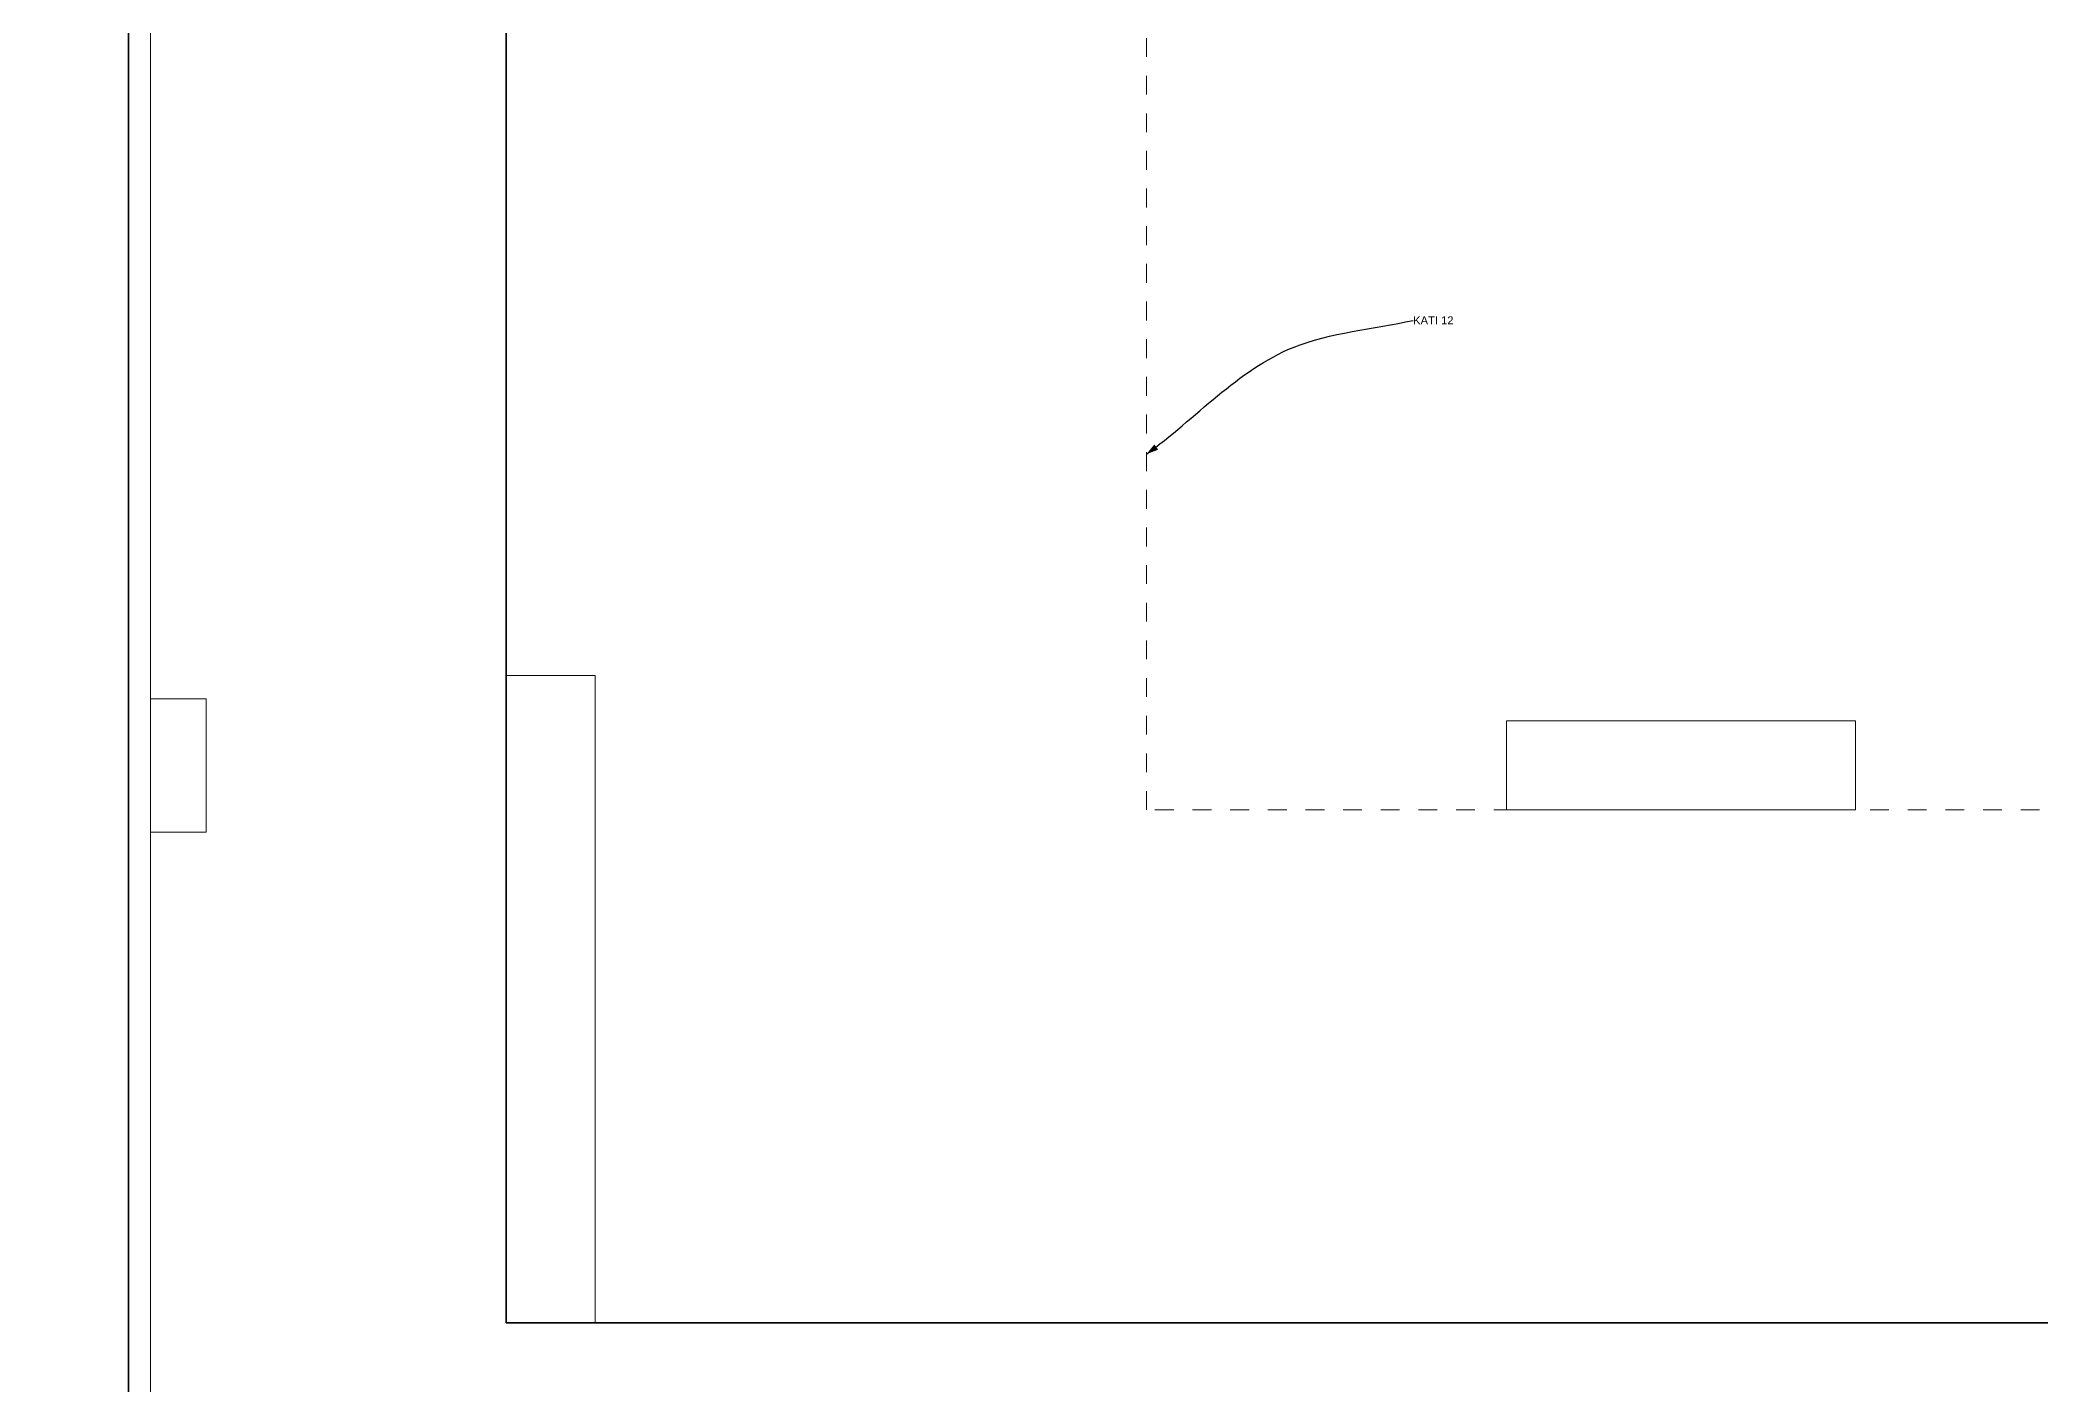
# Model space of a CAD drawing. Header units: millimetres. Extents: x 183280 to 521041, y -188189 to -122473.
# Drawn here: x 199714 to 208716, y -177771 to -171723 of the extents above; entities that cross this region are included whole.
import ezdxf

# ---------------------------------------------------------------- set-up
doc = ezdxf.new("R2010")
doc.units = ezdxf.units.MM
doc.header["$MEASUREMENT"] = 0
doc.linetypes.add('Small Dashed', pattern=[169.333333, 84.666667, -84.666667])
for name, color, linetype, lineweight, true_color in [('A - Bodrum -2 poliline_Pen_No__91', 171, 'Continuous', 13, 0xaaaaff), ('A - Kati 1 polyline_Pen_No__104', 7, 'Continuous', 13, 0x96e196), ('A - Kati 12 polyline_Pen_No__108', 7, 'Continuous', 13, 0xfd8379), ('A - Themeli_Pen_No__25', 7, 'Continuous', 35, 0x40a5ff), ('Annotation - Label_Pen_No__108', 7, 'Continuous', 13, 0xfd8379), ('Annotation - Label_Pen_No__85', 7, 'Continuous', 20, 0x80c2ff)]:
    doc.layers.add(name, color=color, linetype=linetype, lineweight=lineweight, true_color=true_color)
for name, color, linetype, lineweight in [('A - Kati karakteristik polyline_Pen_No__38', 30, 'Continuous', 35), ('A - Perdhesa polyline_Pen_No__6', 5, 'Continuous', 35), ('A - Shtyllat_Pen_No__20', 1, 'Continuous', 0)]:
    doc.layers.add(name, color=color, linetype=linetype, lineweight=lineweight)
doc.layers.add('A - Shtyllat', color=7, linetype='Continuous')
doc.styles.add('GENERATED_STYLE_1', font='arial.ttf')
doc.dimstyles.new('GENERATED_STYLE__1', dxfattribs={"dimtxt": 0.18, "dimasz": 54.72, "dimexe": 0.18, "dimexo": 0.0625, "dimgap": 0, "dimtad": 0, "dimtih": 1, "dimtoh": 1, "dimdec": 4, "dimzin": 0, "dimdsep": 46, "dimcen": 0.09, "dimadec": 0, "dimazin": 0, "dimtfac": 1, "dimtdec": 4, "dimtmove": 0, "dimatfit": 3, "dimldrblk": 'ARROWHEAD_5', "dimfxl": 0, "dimtolj": 1, "dimtzin": 0, "dimarcsym": 0})

# ---------------------------------------------------------------- blocks, each defined once
blk = doc.blocks.new('Column_41', base_point=(202011.1, -176036.2))
at = {"layer": 'A - Shtyllat_Pen_No__20', "color": 1, "linetype": 'Continuous', "lineweight": 0, "flags": 128}
blk.add_lwpolyline([(202211.1, -174581.2), (201811.1, -174581.2), (201811.1, -177491.2), (202211.1, -177491.2)], close=True, dxfattribs=at)
blk = doc.blocks.new('Column_42', base_point=(207096.1, -174984.9))
at = {"layer": 'A - Shtyllat_Pen_No__20', "color": 1, "linetype": 'Continuous', "lineweight": 0, "flags": 128}
blk.add_lwpolyline([(207881.1, -175184.9), (207881.1, -174784.9), (206311.1, -174784.9), (206311.1, -175184.9)], close=True, dxfattribs=at)
blk = doc.blocks.new('Column_59', base_point=(200336.1, -174984.9))
at = {"layer": 'A - Shtyllat_Pen_No__20', "color": 1, "linetype": 'Continuous', "lineweight": 0, "flags": 128}
blk.add_lwpolyline([(200211.1, -174684.9), (200211.1, -175284.9), (200461.1, -175284.9), (200461.1, -174684.9)], close=True, dxfattribs=at)
blk = doc.blocks.new('ARROWHEAD_5')
at = {"linetype": 'Continuous', "lineweight": 0}
blk.add_hatch(color=0, dxfattribs=at).paths.add_polyline_path([(-1, 0.2679), (0, 0), (-1, -0.2679)])
at = {"color": 0, "linetype": 'Continuous', "lineweight": 0}
blk.add_line((0, 0), (-1, 0), dxfattribs=at)

msp = doc.modelspace()

# ---------------------------------------------------------------- linework, layer by layer
at = {"layer": 'A - Bodrum -2 poliline_Pen_No__91', "color": 161, "linetype": 'Continuous', "lineweight": 13, "true_color": 0xaaaaff}
msp.add_lwpolyline([(219611.1, -180434.9), (200211.1, -180434.9), (200211.1, -166316.2), (199061.1, -166316.2, -0.414214), (194811.1, -162066.2), (194811.1, -160266.2), (227461.1, -160266.2), (227461.1, -163116.1, -0.414229), (224511, -166066.2), (219611.1, -166066.2)], format="xyb", close=True, dxfattribs=at)
at = {"layer": 'A - Kati 1 polyline_Pen_No__104', "color": 81, "linetype": 'Small Dashed', "lineweight": 13, "true_color": 0x96e196}
msp.add_lwpolyline([(219611.1, -160266.2), (200961.1, -160266.2), (200961.1, -167716.2), (201811.1, -167716.2), (201811.1, -177491.2), (208931.1, -177491.2), (208931.1, -175184.9), (219611.1, -175184.9)], close=True, dxfattribs=at)
at = {"layer": 'A - Kati 12 polyline_Pen_No__108', "color": 11, "linetype": 'Small Dashed', "lineweight": 13, "true_color": 0xfd8379}
msp.add_lwpolyline([(218411.1, -160266.2), (218411.1, -161608.9), (220011.1, -161608.9), (220011.1, -165266.2), (219611.1, -165266.2), (219611.1, -172747.5), (213281.1, -172747.5), (213281.1, -175184.9), (204691.1, -175184.9), (204691.1, -170786.2), (201811.1, -170786.2), (201811.1, -160266.2)], close=True, dxfattribs=at)
at = {"layer": 'A - Kati karakteristik polyline_Pen_No__38', "color": 30, "linetype": 'Small Dashed', "lineweight": 35}
msp.add_lwpolyline([(201811.1, -177491.2), (208931.1, -177491.2), (208931.1, -175184.9), (213281.1, -175184.9), (213281.1, -174347.5), (219611.1, -174347.5), (219611.1, -165266.2), (220011.1, -165266.2), (220011.1, -161608.9), (218411.1, -161608.9), (218411.1, -160266.2), (200461.1, -160266.2), (200461.1, -164466.2), (200111.1, -164466.2), (200111.1, -167336.2), (201811.1, -167336.2)], close=True, dxfattribs=at)
at = {"layer": 'A - Perdhesa polyline_Pen_No__6', "color": 5, "linetype": 'Continuous', "lineweight": 35}
msp.add_lwpolyline([(200961.1, -160266.2), (200961.1, -160666.2), (201811.1, -160666.2), (201811.1, -177491.2), (208931.1, -177491.2), (208931.1, -175184.9), (219611.1, -175184.9), (219611.1, -160266.2)], close=True, dxfattribs=at)
at = {"layer": 'A - Themeli_Pen_No__25', "color": 161, "linetype": 'Continuous', "lineweight": 35, "true_color": 0x40a5ff}
msp.add_lwpolyline([(194711.1, -160266.2), (194711.1, -162066.2, 0.414214), (199061.1, -166416.2), (200111.1, -166416.2), (200111.1, -180534.9), (220611.1, -180534.9), (220611.1, -166166.2), (224508.1, -166122.7, 0.414214), (227561.1, -163116.1), (227561.1, -160266.2)], format="xyb", close=True, dxfattribs=at)

# ---------------------------------------------------------------- block references
at = {"layer": 'A - Shtyllat', "color": 1, "lineweight": 0}
for name, p in [('Column_41', (202011.1, -176036.2)), ('Column_59', (200336.1, -174984.9)), ('Column_42', (207096.1, -174984.9))]:
    msp.add_blockref(name, p, dxfattribs=at)

# ---------------------------------------------------------------- texts
at = {"layer": 'Annotation - Label_Pen_No__108', "color": 11, "linetype": 'Continuous', "lineweight": 13, "true_color": 0xfd8379, "insert": (205891.1, -172983.3), "char_height": 36, "attachment_point": 4, "style": 'GENERATED_STYLE_1'}
msp.add_mtext('\\A1;{\\pql;\\fArial|b0|i0|c0|p34;KATI \\fArial|b0|i0|c0|p34;12}', dxfattribs=at)

# ---------------------------------------------------------------- leaders
at = {"layer": 'Annotation - Label_Pen_No__85', "color": 151, "linetype": 'Continuous', "lineweight": 20, "true_color": 0x80c2ff, "path_type": 1, "annotation_type": 0, "has_hookline": 1, "hookline_direction": 0, "text_width": 175.2}
msp.add_leader([(204691.1, -173585.3), (205351.1, -173105.3), (205891.1, -172983.3)], dimstyle='GENERATED_STYLE__1', dxfattribs=at)

doc.saveas('drawing.dxf')
